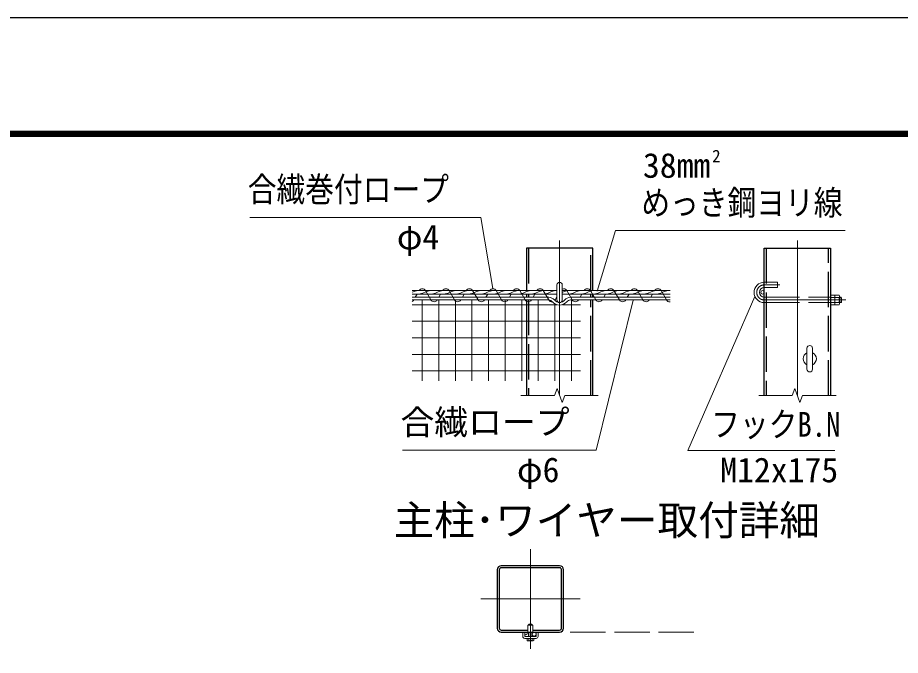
# Model space of a CAD drawing. Units: millimetres, scale not verified. Extents: x -14700 to 14700, y -10395 to 10395.
# Drawn here: x 3590 to 9583, y 6067 to 10395 of the extents above; entities that cross this region are included whole.
import ezdxf
from ezdxf.enums import TextEntityAlignment as Align

# ---------------------------------------------------------------- set-up
doc = ezdxf.new("R2010")
doc.units = ezdxf.units.MM
doc.header["$LTSCALE"] = 40
doc.linetypes.add('DASHED', pattern=[7.5, 6, -1.5])
doc.linetypes.add('USER1', pattern=[50.8, 31.75, -6.35, 6.35, -6.35])
for name, color, linetype, lineweight in [('0-0_D-TTL-TXT', 7, 'Continuous', 13), ('0-1_D-STR1', 1, 'Continuous', 25), ('0-2_D-BMK', 2, 'USER1', 13), ('0-3_D-STR3', 3, 'Continuous', 13), ('0-7_D-STR-DIM', 7, 'Continuous', 13), ('0-A_D-STR-TXT', 7, 'Continuous', 13), ('0-B_D-STR2', 7, 'Continuous', 13), ('0-C_D-TTL', 7, 'Continuous', 25)]:
    doc.layers.add(name, color=color, linetype=linetype, lineweight=lineweight)
doc.styles.add('ＭＳ ゴシック', font='')
doc.styles.get('ＭＳ ゴシック').set_extended_font_data('MS Gothic')

msp = doc.modelspace()

# ---------------------------------------------------------------- linework, layer by layer
at = {"layer": '0-1_D-STR1', "linetype": 'DASHED'}
for p, q in [((7057.84, 8830.12), (7057.84, 8542.12)), ((7480.84, 8542.12), (7480.84, 8830.12)), ((8672.38, 8830.12), (8672.38, 7830.12)), ((9095.38, 7830.12), (9095.38, 8830.12)), ((7057.84, 8518.12), (7057.84, 8497.12)), ((7480.84, 8497.12), (7480.84, 8518.12)), ((7057.84, 8479.12), (7057.84, 7830.12)), ((7480.84, 7830.12), (7480.84, 8479.12))]:
    msp.add_line(p, q, dxfattribs=at)
at = {"layer": '0-1_D-STR1'}
for p, q in [((7494.34, 8542.12), (7494.34, 8830.12)), ((8658.88, 7830.12), (8658.88, 8830.12)), ((7044.34, 8518.12), (7044.34, 8497.12)), ((7494.34, 8497.12), (7494.34, 8518.12)), ((7044.34, 8479.12), (7044.34, 7830.12)), ((7494.34, 7830.12), (7494.34, 8479.12)), ((7269.42, 6674.49), (6873.42, 6674.49)), ((7269.42, 6660.99), (6873.42, 6660.99)), ((6846.42, 6647.49), (6846.42, 6251.49)), ((6859.92, 6647.49), (6859.92, 6251.49)), ((7282.92, 6251.49), (7282.92, 6647.49)), ((7296.42, 6251.49), (7296.42, 6647.49)), ((6873.42, 6237.99), (7054.7, 6237.99)), ((7088.13, 6237.99), (7269.42, 6237.99)), ((6873.42, 6224.49), (7269.42, 6224.49))]:
    msp.add_line(p, q, dxfattribs=at)
for points in [[(7494.34, 8830.12), (7044.34, 8830.12), (7044.34, 8542.12)], [(8658.88, 8830.12), (9108.88, 8830.12), (9108.88, 7830.12)]]:
    msp.add_lwpolyline(points, dxfattribs=at)
for centre, radius, start, end in [((6873.42, 6647.49), 27, 90, 180), ((6873.42, 6647.49), 13.5, 90, 180), ((7269.42, 6647.49), 27, 0, 90), ((7269.42, 6647.49), 13.5, 0, 90), ((6873.42, 6251.49), 27, 180, 270), ((6873.42, 6251.49), 13.5, 180, 270), ((7269.42, 6251.49), 13.5, 270, 0), ((7269.42, 6251.49), 27, 270, 0)]:
    msp.add_arc(centre, radius, start, end, dxfattribs=at)
at = {"layer": '0-2_D-BMK'}
for p, q in [((7269.34, 7830.12), (7269.34, 8883.12)), ((8883.88, 7830.12), (8883.88, 8883.12)), ((8765.31, 8581.12), (8658.88, 8581.12)), ((8658.88, 8479.12), (9213.88, 8479.12)), ((7071.42, 6111.99), (7071.42, 6786.99)), ((7408.92, 6449.49), (6733.92, 6449.49))]:
    msp.add_line(p, q, dxfattribs=at)
msp.add_arc((8658.88, 8530.12), 51, 90, 270, dxfattribs=at)
at = {"layer": '0-3_D-STR3'}
for p, q in [((7251.34, 8581.12), (7251.34, 8479.12)), ((7287.34, 8581.12), (7287.34, 8479.12)), ((6269.34, 8542.12), (7251.34, 8542.12)), ((6269.34, 8518.12), (7251.34, 8518.12)), ((7287.34, 8542.12), (8019.34, 8542.12)), ((7287.34, 8518.12), (8019.34, 8518.12)), ((9108.88, 8511.97), (9108.88, 8446.27)), ((9108.88, 8511.97), (9136.48, 8511.97)), ((9138.88, 8511.97), (9138.88, 8446.27)), ((9138.88, 8511.97), (9166.48, 8511.97)), ((7196.48, 8497.12), (6269.34, 8497.12)), ((7195.22, 8479.12), (6269.34, 8479.12)), ((7342.2, 8497.12), (8019.34, 8497.12)), ((7343.46, 8479.12), (8019.34, 8479.12)), ((9108.88, 8495.55), (9136.48, 8495.55)), ((9108.88, 8462.7), (9136.48, 8462.7)), ((9138.88, 8504.97), (9138.88, 8453.27)), ((9138.88, 8495.55), (9166.48, 8495.55)), ((9138.88, 8462.7), (9166.48, 8462.7)), ((9168.88, 8504.97), (9168.88, 8453.27)), ((9168.88, 8497.12), (9181.04, 8497.12)), ((9168.88, 8494.28), (9183.88, 8494.28)), ((9168.88, 8461.12), (9181.04, 8461.12)), ((9183.88, 8494.28), (9181.04, 8497.12)), ((9181.04, 8497.12), (9181.04, 8461.12)), ((9183.88, 8494.28), (9183.88, 8463.96)), ((9108.88, 8446.27), (9136.48, 8446.27)), ((9138.88, 8446.27), (9166.48, 8446.27)), ((8949.13, 8008.87), (8949.13, 8151.37)), ((8986.63, 8008.87), (8986.63, 8151.37)), ((7054.62, 6224.49), (7054.92, 6271.59)), ((7087.92, 6271.59), (7054.92, 6271.59)), ((7059.42, 6274.29), (7063.02, 6277.89)), ((7059.42, 6274.29), (7083.42, 6274.29)), ((7059.42, 6271.59), (7059.42, 6274.29)), ((7061.67, 6271.59), (7061.67, 6276.54)), ((7063.02, 6277.89), (7079.82, 6277.89)), ((7083.42, 6274.29), (7079.82, 6277.89)), ((7081.17, 6271.59), (7081.17, 6276.54)), ((7083.42, 6271.59), (7083.42, 6274.29)), ((7087.92, 6271.59), (7088.22, 6224.49)), ((7019.82, 6224.49), (7032.42, 6224.49)), ((7019.82, 6194.49), (7019.82, 6224.49)), ((7032.42, 6195.99), (7032.42, 6224.49)), ((7032.42, 6181.89), (7110.42, 6181.89)), ((7033.92, 6194.49), (7108.92, 6194.49)), ((7048.9, 6181.89), (7048.9, 6168.08)), ((7048.9, 6181.89), (7093.93, 6181.89)), ((7059.42, 6194.49), (7059.42, 6224.49)), ((7060.16, 6181.89), (7060.16, 6168.08)), ((7061.67, 6194.49), (7061.67, 6224.49)), ((7081.17, 6194.49), (7081.17, 6224.49)), ((7082.68, 6181.89), (7082.68, 6168.08)), ((7083.42, 6194.49), (7083.42, 6224.49)), ((7093.93, 6181.89), (7093.93, 6168.08)), ((7110.42, 6195.99), (7110.42, 6224.49)), ((7110.42, 6224.49), (7123.02, 6224.49)), ((7123.02, 6194.49), (7123.02, 6224.49)), ((7052.52, 6165.99), (7048.9, 6168.08)), ((7052.52, 6165.99), (7090.32, 6165.99)), ((7090.32, 6165.99), (7093.93, 6168.08))]:
    msp.add_line(p, q, dxfattribs=at)
at = {"layer": '0-3_D-STR3', "linetype": 'DASHED'}
for p, q in [((8658.88, 8599.12), (8748.88, 8599.12)), ((8748.88, 8599.12), (8748.88, 8563.12)), ((8658.88, 8563.12), (8748.88, 8563.12)), ((8658.88, 8497.12), (9108.88, 8497.12)), ((8658.88, 8461.12), (9108.88, 8461.12))]:
    msp.add_line(p, q, dxfattribs=at)
at = {"layer": '0-3_D-STR3', "color": 4}
for p, q in [((6302.1, 8518.12), (6289.67, 8497.12)), ((6358.96, 8542.12), (6396.27, 8479.12)), ((6462.01, 8518.12), (6449.57, 8497.12)), ((6518.87, 8542.12), (6556.17, 8479.12)), ((6621.91, 8518.12), (6609.48, 8497.12)), ((6678.77, 8542.12), (6716.08, 8479.12)), ((6781.82, 8518.12), (6769.38, 8497.12)), ((6838.67, 8542.12), (6875.98, 8479.12)), ((6941.72, 8518.12), (6929.29, 8497.12)), ((6998.58, 8542.12), (7035.89, 8479.12)), ((7101.63, 8518.12), (7089.19, 8497.12)), ((7158.48, 8542.12), (7195.79, 8479.12)), ((7318.39, 8542.12), (7355.69, 8479.12)), ((7421.43, 8518.12), (7409, 8497.12)), ((7478.29, 8542.12), (7515.6, 8479.12)), ((7581.34, 8518.12), (7568.9, 8497.12)), ((7638.2, 8542.12), (7675.5, 8479.12)), ((7741.24, 8518.12), (7728.81, 8497.12)), ((7798.1, 8542.12), (7835.41, 8479.12)), ((7901.15, 8518.12), (7888.71, 8497.12)), ((7958, 8542.12), (7995.31, 8479.12)), ((7251.34, 8500.91), (7238.43, 8479.12))]:
    msp.add_line(p, q, dxfattribs=at)
at = {"layer": '0-3_D-STR3'}
for points in [[(6305.34, 8542.12), (6275.33, 8535.18), (6269.34, 8531.72)], [(6390.33, 8542.12), (6360.32, 8535.18), (6341.92, 8524.56), (6314.31, 8518.12)], [(6475.32, 8542.12), (6445.32, 8535.18), (6426.91, 8524.56), (6399.3, 8518.12)], [(6560.32, 8542.12), (6530.31, 8535.18), (6511.9, 8524.56), (6484.29, 8518.12)], [(6645.31, 8542.12), (6615.3, 8535.18), (6596.9, 8524.56), (6569.29, 8518.12)], [(6730.3, 8542.12), (6700.29, 8535.18), (6681.89, 8524.56), (6654.28, 8518.12)], [(6815.29, 8542.12), (6785.28, 8535.18), (6766.88, 8524.56), (6739.27, 8518.12)], [(6900.28, 8542.12), (6870.27, 8535.18), (6851.87, 8524.56), (6824.26, 8518.12)], [(6985.28, 8542.12), (6955.27, 8535.18), (6936.86, 8524.56), (6909.25, 8518.12)], [(7070.27, 8542.12), (7040.26, 8535.18), (7021.86, 8524.56), (6994.24, 8518.12)], [(7155.26, 8542.12), (7125.25, 8535.18), (7106.85, 8524.56), (7079.24, 8518.12)], [(7240.25, 8542.12), (7210.24, 8535.18), (7191.84, 8524.56), (7164.23, 8518.12)], [(7325.24, 8542.12), (7295.23, 8535.18), (7287.34, 8530.62)], [(7410.23, 8542.12), (7380.22, 8535.18), (7361.82, 8524.56), (7334.21, 8518.12)], [(7495.23, 8542.12), (7465.22, 8535.18), (7446.81, 8524.56), (7419.2, 8518.12)], [(7580.22, 8542.12), (7550.21, 8535.18), (7531.81, 8524.56), (7504.19, 8518.12)], [(7665.21, 8542.12), (7635.2, 8535.18), (7616.8, 8524.56), (7589.19, 8518.12)], [(7750.2, 8542.12), (7720.19, 8535.18), (7701.79, 8524.56), (7674.18, 8518.12)], [(7835.19, 8542.12), (7805.18, 8535.18), (7786.78, 8524.56), (7759.17, 8518.12)], [(7920.18, 8542.12), (7890.17, 8535.18), (7871.77, 8524.56), (7844.16, 8518.12)], [(8005.18, 8542.12), (7975.17, 8535.18), (7956.76, 8524.56), (7929.15, 8518.12)], [(9168.88, 8463.96), (9183.88, 8463.96), (9181.04, 8461.12)]]:
    msp.add_lwpolyline(points, dxfattribs=at)
for centre, radius in [((8646.88, 8530.12), 12), ((7041.42, 6215.49), 9), ((7096.92, 6210.99), 13.5)]:
    msp.add_circle(centre, radius, dxfattribs=at)
for centre, radius, start, end in [((7269.34, 8581.12), 18, 0, 180), ((8658.88, 8530.12), 69, 90, 270), ((8658.88, 8530.12), 33, 90, 270), ((9123.93, 8503.76), 14.99, 326.78843, 33.21157), ((9153.93, 8503.76), 14.99, 326.78843, 33.21157), ((7187.9, 8431.18), 48.49, 47.06511, 81.32471), ((7187.9, 8431.18), 66.49, 46.13331, 82.59331), ((7273.06, 8512.16), 69.17, 220.94329, 266.91465), ((7273.06, 8512.16), 51.17, 220.2105, 265.8277), ((7217.11, 8490.91), 24.36, 323.06212, 331.06202), ((7269.34, 8479.12), 18, 180, 0), ((7265.62, 8512.16), 51.17, 274.1723, 319.7895), ((7265.62, 8512.16), 69.17, 273.08535, 318.90015), ((7350.78, 8431.18), 66.49, 97.40669, 133.86669), ((7350.78, 8431.18), 48.49, 98.67529, 132.93489), ((9081.47, 8479.12), 57.41, 343.37369, 16.62631), ((9123.93, 8454.48), 14.99, 326.78843, 33.21157), ((9111.47, 8479.12), 57.41, 343.37369, 16.62631), ((9153.93, 8454.48), 14.99, 326.78843, 33.21157), ((8967.88, 8151.37), 18.75, 0, 180), ((8967.88, 8080.12), 45, 114.62432, 245.37568), ((8967.88, 8080.12), 45, 294.62432, 65.37568), ((8967.88, 8008.87), 18.75, 180, 0), ((7032.42, 6194.49), 12.6, 180, 270), ((7033.92, 6195.99), 1.5, 180, 270), ((7033.92, 6195.99), 1.5, 180, 270), ((7108.92, 6195.99), 1.5, 270, 0), ((7110.42, 6194.49), 12.6, 270, 0), ((7054.53, 6176.3), 9.97, 235.61585, 304.38415), ((7071.42, 6203.59), 37.26, 252.4121, 287.5879), ((7088.31, 6176.3), 9.97, 235.61585, 304.38415)]:
    msp.add_arc(centre, radius, start, end, dxfattribs=at)
at = {"layer": '0-3_D-STR3', "color": 4}
for centre, start, end in [((6337.64, 8530.33), 28.93798, 151.06202), ((6497.54, 8530.33), 28.93798, 151.06202), ((6657.45, 8530.33), 28.93798, 151.06202), ((6817.35, 8530.33), 28.93798, 151.06202), ((6977.26, 8530.33), 28.93798, 151.06202), ((7137.16, 8530.33), 28.93798, 151.06202), ((7297.06, 8530.33), 28.93798, 113.52174), ((7456.97, 8530.33), 28.93798, 151.06202), ((7616.87, 8530.33), 28.93798, 151.06202), ((7776.78, 8530.33), 28.93798, 151.06202), ((7936.68, 8530.33), 28.93798, 151.06202), ((6257.69, 8490.91), 298.5737, 331.06202), ((6417.59, 8490.91), 208.93798, 331.06202), ((6577.5, 8490.91), 208.93798, 331.06202), ((6737.4, 8490.91), 208.93798, 331.06202), ((6897.3, 8490.91), 208.93798, 331.06202), ((7057.21, 8490.91), 208.93798, 331.06202), ((7217.11, 8490.91), 208.93798, 278.73734), ((7377.02, 8490.91), 208.93798, 331.06202), ((7536.92, 8490.91), 208.93798, 331.06202), ((7696.82, 8490.91), 208.93798, 331.06202), ((7856.73, 8490.91), 208.93798, 331.06202), ((8016.63, 8490.91), 208.93798, 276.37941)]:
    msp.add_arc(centre, 24.36, start, end, dxfattribs=at)
at = {"layer": '0-7_D-STR-DIM'}
for p, q in [((7252.03, 7877.69), (7234.71, 7830.12)), ((7286.66, 7782.55), (7252.03, 7877.69)), ((8866.56, 7877.69), (8849.25, 7830.12)), ((8901.19, 7782.55), (8866.56, 7877.69)), ((7006.84, 7830.12), (7234.71, 7830.12)), ((7303.97, 7830.12), (7286.66, 7782.55)), ((7303.97, 7830.12), (7531.84, 7830.12)), ((8621.38, 7830.12), (8849.25, 7830.12)), ((8918.51, 7830.12), (8901.19, 7782.55)), ((8918.51, 7830.12), (9146.38, 7830.12))]:
    msp.add_line(p, q, dxfattribs=at)
at = {"layer": '0-A_D-STR-TXT'}
for points in [[(5165.66, 9039.5), (6735.9, 9039.5), (6817.02, 8556.67)], [(9207.62, 8950.62), (7648.93, 8950.62), (7524.24, 8538.43)], [(6202.82, 7459.06), (7517.22, 7459.06), (7768.49, 8477.18)], [(9139.05, 7458.17), (8140.87, 7458.17), (8594.27, 8502.04)]]:
    msp.add_lwpolyline(points, dxfattribs=at)
at = {"layer": '0-B_D-STR2'}
for p, q in [((6337.1, 7930.12), (6337.1, 8479.12)), ((6449.6, 7930.12), (6449.6, 8479.12)), ((6562.1, 7930.12), (6562.1, 8479.12)), ((6674.6, 7930.12), (6674.6, 8479.12)), ((6787.1, 7930.12), (6787.1, 8479.12)), ((6899.6, 7930.12), (6899.6, 8479.12)), ((7012.1, 7930.12), (7012.1, 8479.12)), ((7124.6, 7930.12), (7124.6, 8479.12)), ((7237.1, 7930.12), (7237.1, 8453.07)), ((7349.6, 7930.12), (7349.6, 8479.12)), ((6269.34, 8446.88), (7250.17, 8446.88)), ((7288.51, 8446.88), (7410.88, 8446.88)), ((6269.34, 8334.38), (7410.88, 8334.38)), ((6269.34, 8221.88), (7410.88, 8221.88)), ((6269.34, 8109.38), (7410.88, 8109.38)), ((6269.34, 7996.88), (7410.88, 7996.88))]:
    msp.add_line(p, q, dxfattribs=at)
at = {"layer": '0-B_D-STR2', "linetype": 'DASHED'}
msp.add_line((7041.42, 6224.49), (8191.96, 6224.49), dxfattribs=at)
at = {"layer": '0-C_D-TTL', "color": 2}
msp.add_lwpolyline([(-14700, 10395), (14700, 10395), (14700, -10395), (-14700, -10395)], close=True, dxfattribs=at)
at = {"layer": '0-C_D-TTL'}
for points in [[(-13755, 9625), (13755, 9625), (13755, -9625), (-13755, -9625)], [(-13746.25, 9616.25), (13746.25, 9616.25), (13746.25, -9616.25), (-13746.25, -9616.25)], [(-13737.5, 9607.5), (13737.5, 9607.5), (13737.5, -9607.5), (-13737.5, -9607.5)], [(-13728.75, 9598.75), (13728.75, 9598.75), (13728.75, -9598.75), (-13728.75, -9598.75)], [(-13720, 9590), (13720, 9590), (13720, -9590), (-13720, -9590)]]:
    msp.add_lwpolyline(points, close=True, dxfattribs=at)

# ---------------------------------------------------------------- texts
at = {"layer": '0-0_D-TTL-TXT', "style": 'ＭＳ ゴシック'}
msp.add_text('主柱･ワイヤー取付詳細', height=202.1, dxfattribs=at).set_placement((6142.62, 6822.29), align=Align.BOTTOM_LEFT)
at = {"layer": '0-A_D-STR-TXT', "style": 'ＭＳ ゴシック'}
for s, height, p in [('38mm', 168.3, (7835.16, 9257.69)), ('2', 84.16, (8305.59, 9388.69)), ('φ4', 168.3, (6164.32, 8772.08)), ('合繊ロープ', 168.3, (6189.49, 7515.1)), ('φ6', 168.3, (6980.1, 7191.64)), ('M12x175', 168.3, (8359.66, 7190.75))]:
    msp.add_text(s, height=height, dxfattribs=at).set_placement(p, align=Align.BOTTOM_LEFT)
at = {"layer": '0-A_D-STR-TXT', "style": 'ＭＳ ゴシック', "width": 0.85}
for s, p in [('合繊巻付ロープ', (5152.34, 9095.54)), ('めっき鋼ヨリ線', (7824.5, 9004.45)), ('フックB.N', (8298.68, 7500))]:
    msp.add_text(s, height=168.3, dxfattribs=at).set_placement(p, align=Align.BOTTOM_LEFT)

doc.saveas('drawing.dxf')
